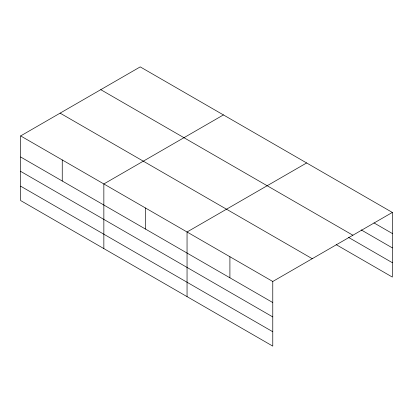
<?xml version="1.0" encoding="UTF-8"?>
<svg xmlns="http://www.w3.org/2000/svg" width="413" height="413" viewBox="0 0 413 413"><rect width="100%" height="100%" fill="white"/><g stroke="black" fill="none" stroke-linecap="round" stroke-linejoin="round"><path stroke-width="0.62" d="M272.771 316.926L272.771 281.48L20.65 135.923L20.65 200.558L272.771 346.115L272.771 316.926L20.65 171.369M336.13 244.62L392.35 277.077L392.35 212.442L140.229 66.885L20.65 135.923M223.428 114.917L103.849 183.955L103.849 248.59M306.632 162.954L187.048 231.992L187.048 296.627M272.771 281.48L392.35 212.442M373.982 222.906L392.35 233.51M361.179 229.891L392.35 247.888M100.767 89.667L352.888 235.224M348.376 237.31L392.35 262.699M60.112 113.141L312.233 258.698M20.65 156.992L272.771 302.548M20.65 186.18L272.771 331.742M229.907 256.736L229.907 277.804M145.448 207.976L145.448 229.039M62.249 159.939L62.249 181.008"/></g></svg>
